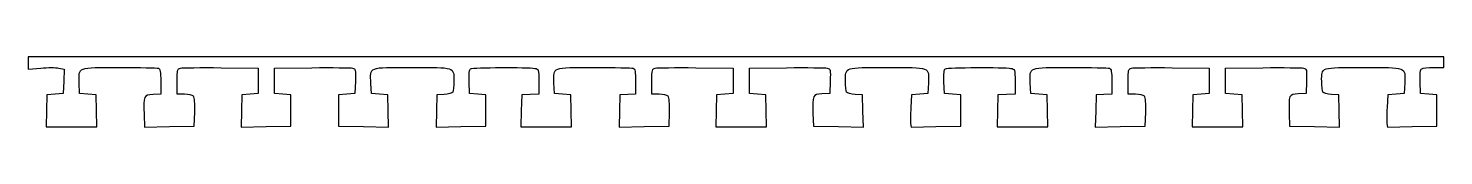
# Model space of a CAD drawing. Header units: centimetres. Extents: x -12.5 to 12.6, y -0.4 to 0.8.
import ezdxf

# ---------------------------------------------------------------- set-up
doc = ezdxf.new("R2010")
doc.units = ezdxf.units.CM
doc.header["$MEASUREMENT"] = 0
doc.layers.add('Layer 1', color=7, linetype='Continuous')

msp = doc.modelspace()

# ---------------------------------------------------------------- linework, layer by layer
at = {"layer": 'Layer 1'}
msp.add_open_spline([(-12.21146, -0.13205), (-12.21146, -0.13205), (-12.20395, 0.15238), (-12.20395, 0.15238), (-12.20395, 0.15238), (-12.20395, 0.15238), (-12.05843, 0.16561), (-12.05843, 0.16561), (-12.05843, 0.16561), (-12.05843, 0.16561), (-11.91291, 0.17884), (-11.91291, 0.17884), (-11.91291, 0.17884), (-11.91291, 0.17884), (-11.90525, 0.39572), (-11.90525, 0.39572), (-11.90525, 0.39572), (-11.90525, 0.39572), (-11.89759, 0.61261), (-11.89759, 0.61261), (-11.89759, 0.61261), (-11.89759, 0.61261), (-11.99382, 0.63066), (-11.99382, 0.63066), (-11.99382, 0.63066), (-12.04675, 0.64059), (-12.1901, 0.6406), (-12.31237, 0.63068), (-12.31237, 0.63068), (-12.31237, 0.63068), (-12.53468, 0.61264), (-12.53468, 0.61264), (-12.53468, 0.61264), (-12.53468, 0.61264), (-12.53468, 0.71985), (-12.53468, 0.71985), (-12.53468, 0.71985), (-12.53468, 0.71985), (-12.53468, 0.82707), (-12.53468, 0.82707), (-12.53468, 0.82707), (-12.53468, 0.82707), (0.04625, 0.82707), (0.04625, 0.82707), (0.04625, 0.82707), (0.04625, 0.82707), (12.62719, 0.82707), (12.62719, 0.82707), (12.62719, 0.82707), (12.62719, 0.82707), (12.62719, 0.73446), (12.62719, 0.73446), (12.62719, 0.73446), (12.62719, 0.73446), (12.62719, 0.64186), (12.62719, 0.64186), (12.62719, 0.64186), (12.62719, 0.64186), (12.4486, 0.64145), (12.4486, 0.64145), (12.4486, 0.64145), (12.35037, 0.64123), (12.25458, 0.63127), (12.23574, 0.61931), (12.23574, 0.61931), (12.21125, 0.60378), (12.2037, 0.53783), (12.20928, 0.38821), (12.20928, 0.38821), (12.20928, 0.38821), (12.21709, 0.17884), (12.21709, 0.17884), (12.21709, 0.17884), (12.21709, 0.17884), (12.36261, 0.16561), (12.36261, 0.16561), (12.36261, 0.16561), (12.36261, 0.16561), (12.50813, 0.15238), (12.50813, 0.15238), (12.50813, 0.15238), (12.50813, 0.15238), (12.50813, -0.12543), (12.50813, -0.12543), (12.50813, -0.12543), (12.50813, -0.12543), (12.50813, -0.40325), (12.50813, -0.40325), (12.50813, -0.40325), (12.50813, -0.40325), (12.06687, -0.41049), (12.06687, -0.41049), (12.06687, -0.41049), (12.06687, -0.41049), (11.62562, -0.41774), (11.62562, -0.41774), (11.62562, -0.41774), (11.62562, -0.41774), (11.61708, -0.35758), (11.61708, -0.35758), (11.61708, -0.35758), (11.61239, -0.32449), (11.6145, -0.19621), (11.62177, -0.07252), (11.62177, -0.07252), (11.62177, -0.07252), (11.635, 0.15238), (11.635, 0.15238), (11.635, 0.15238), (11.635, 0.15238), (11.78052, 0.16561), (11.78052, 0.16561), (11.78052, 0.16561), (11.78052, 0.16561), (11.92605, 0.17884), (11.92605, 0.17884), (11.92605, 0.17884), (11.92605, 0.17884), (11.93376, 0.36767), (11.93376, 0.36767), (11.93376, 0.36767), (11.94548, 0.65458), (11.9796, 0.64186), (11.19844, 0.64186), (11.19844, 0.64186), (10.43019, 0.64186), (10.45738, 0.65092), (10.45801, 0.39523), (10.45801, 0.39523), (10.45824, 0.30532), (10.4674, 0.21764), (10.47837, 0.20038), (10.47837, 0.20038), (10.48934, 0.18312), (10.55762, 0.16526), (10.6301, 0.16069), (10.6301, 0.16069), (10.6301, 0.16069), (10.76188, 0.15238), (10.76188, 0.15238), (10.76188, 0.15238), (10.76188, 0.15238), (10.76939, -0.13269), (10.76939, -0.13269), (10.76939, -0.13269), (10.76939, -0.13269), (10.77691, -0.41776), (10.77691, -0.41776), (10.77691, -0.41776), (10.77691, -0.41776), (10.33283, -0.4105), (10.33283, -0.4105), (10.33283, -0.4105), (10.33283, -0.4105), (9.88875, -0.40325), (9.88875, -0.40325), (9.88875, -0.40325), (9.88875, -0.40325), (9.88095, -0.17835), (9.88095, -0.17835), (9.88095, -0.17835), (9.86955, 0.15003), (9.8747, 0.16126), (10.04105, 0.17085), (10.04105, 0.17085), (10.04105, 0.17085), (10.1798, 0.17884), (10.1798, 0.17884), (10.1798, 0.17884), (10.1798, 0.17884), (10.18747, 0.39635), (10.18747, 0.39635), (10.18747, 0.39635), (10.19479, 0.60403), (10.1924, 0.61453), (10.13455, 0.62869), (10.13455, 0.62869), (10.10123, 0.63685), (9.77631, 0.64017), (9.4125, 0.63607), (9.4125, 0.63607), (9.4125, 0.63607), (8.75105, 0.62863), (8.75105, 0.62863), (8.75105, 0.62863), (8.75105, 0.62863), (8.75105, 0.40373), (8.75105, 0.40373), (8.75105, 0.40373), (8.75105, 0.40373), (8.75105, 0.17884), (8.75105, 0.17884), (8.75105, 0.17884), (8.75105, 0.17884), (8.89657, 0.16561), (8.89657, 0.16561), (8.89657, 0.16561), (8.89657, 0.16561), (9.04209, 0.15238), (9.04209, 0.15238), (9.04209, 0.15238), (9.04209, 0.15238), (9.0496, -0.13205), (9.0496, -0.13205), (9.0496, -0.13205), (9.0496, -0.13205), (9.05711, -0.41648), (9.05711, -0.41648), (9.05711, -0.41648), (9.05711, -0.41648), (8.60552, -0.41648), (8.60552, -0.41648), (8.60552, -0.41648), (8.60552, -0.41648), (8.15394, -0.41648), (8.15394, -0.41648), (8.15394, -0.41648), (8.15394, -0.41648), (8.16145, -0.13205), (8.16145, -0.13205), (8.16145, -0.13205), (8.16145, -0.13205), (8.16896, 0.15238), (8.16896, 0.15238), (8.16896, 0.15238), (8.16896, 0.15238), (8.31448, 0.16561), (8.31448, 0.16561), (8.31448, 0.16561), (8.31448, 0.16561), (8.46, 0.17884), (8.46, 0.17884), (8.46, 0.17884), (8.46, 0.17884), (8.46, 0.40373), (8.46, 0.40373), (8.46, 0.40373), (8.46, 0.40373), (8.46, 0.62863), (8.46, 0.62863), (8.46, 0.62863), (8.46, 0.62863), (7.79855, 0.63607), (7.79855, 0.63607), (7.79855, 0.63607), (7.43474, 0.64017), (7.1103, 0.63697), (7.07756, 0.62896), (7.07756, 0.62896), (7.02164, 0.61528), (7.01802, 0.60075), (7.01802, 0.39), (7.01802, 0.39), (7.01802, 0.39), (7.01802, 0.16561), (7.01802, 0.16561), (7.01802, 0.16561), (7.01802, 0.16561), (7.14708, 0.16561), (7.14708, 0.16561), (7.14708, 0.16561), (7.22538, 0.16561), (7.28821, 0.15105), (7.30685, 0.12859), (7.30685, 0.12859), (7.32669, 0.10469), (7.33487, 0.00383), (7.32994, -0.15584), (7.32994, -0.15584), (7.32994, -0.15584), (7.3223, -0.40325), (7.3223, -0.40325), (7.3223, -0.40325), (7.3223, -0.40325), (6.87822, -0.4105), (6.87822, -0.4105), (6.87822, -0.4105), (6.87822, -0.4105), (6.43414, -0.41776), (6.43414, -0.41776), (6.43414, -0.41776), (6.43414, -0.41776), (6.44165, -0.13269), (6.44165, -0.13269), (6.44165, -0.13269), (6.44165, -0.13269), (6.44917, 0.15238), (6.44917, 0.15238), (6.44917, 0.15238), (6.44917, 0.15238), (6.58808, 0.16038), (6.58808, 0.16038), (6.58808, 0.16038), (6.58808, 0.16038), (6.72698, 0.16837), (6.72698, 0.16837), (6.72698, 0.16837), (6.72698, 0.16837), (6.72698, 0.38906), (6.72698, 0.38906), (6.72698, 0.38906), (6.72698, 0.56588), (6.71867, 0.61293), (6.68513, 0.6258), (6.68513, 0.6258), (6.66211, 0.63463), (6.3534, 0.64186), (5.9991, 0.64186), (5.9991, 0.64186), (5.23324, 0.64186), (5.26559, 0.65415), (5.27729, 0.36767), (5.27729, 0.36767), (5.27729, 0.36767), (5.285, 0.17884), (5.285, 0.17884), (5.285, 0.17884), (5.285, 0.17884), (5.43052, 0.16561), (5.43052, 0.16561), (5.43052, 0.16561), (5.43052, 0.16561), (5.57605, 0.15238), (5.57605, 0.15238), (5.57605, 0.15238), (5.57605, 0.15238), (5.58355, -0.13205), (5.58355, -0.13205), (5.58355, -0.13205), (5.58355, -0.13205), (5.59106, -0.41648), (5.59106, -0.41648), (5.59106, -0.41648), (5.59106, -0.41648), (5.13948, -0.41648), (5.13948, -0.41648), (5.13948, -0.41648), (5.13948, -0.41648), (4.6879, -0.41648), (4.6879, -0.41648), (4.6879, -0.41648), (4.6879, -0.41648), (4.69541, -0.13205), (4.69541, -0.13205), (4.69541, -0.13205), (4.69541, -0.13205), (4.70292, 0.15238), (4.70292, 0.15238), (4.70292, 0.15238), (4.70292, 0.15238), (4.85506, 0.16031), (4.85506, 0.16031), (4.85506, 0.16031), (4.85506, 0.16031), (5.00719, 0.16825), (5.00719, 0.16825), (5.00719, 0.16825), (5.00719, 0.16825), (5.00719, 0.38972), (5.00719, 0.38972), (5.00719, 0.38972), (5.00719, 0.61049), (5.00696, 0.61124), (4.93443, 0.62441), (4.93443, 0.62441), (4.81318, 0.64644), (3.80582, 0.64161), (3.76907, 0.61882), (3.76907, 0.61882), (3.74456, 0.60362), (3.73703, 0.53801), (3.74261, 0.38821), (3.74261, 0.38821), (3.74261, 0.38821), (3.75042, 0.17884), (3.75042, 0.17884), (3.75042, 0.17884), (3.75042, 0.17884), (3.89594, 0.16561), (3.89594, 0.16561), (3.89594, 0.16561), (3.89594, 0.16561), (4.04146, 0.15238), (4.04146, 0.15238), (4.04146, 0.15238), (4.04146, 0.15238), (4.04146, -0.12543), (4.04146, -0.12543), (4.04146, -0.12543), (4.04146, -0.12543), (4.04146, -0.40325), (4.04146, -0.40325), (4.04146, -0.40325), (4.04146, -0.40325), (3.60021, -0.41049), (3.60021, -0.41049), (3.60021, -0.41049), (3.60021, -0.41049), (3.15895, -0.41774), (3.15895, -0.41774), (3.15895, -0.41774), (3.15895, -0.41774), (3.15042, -0.35758), (3.15042, -0.35758), (3.15042, -0.35758), (3.14572, -0.32449), (3.14783, -0.19621), (3.15511, -0.07252), (3.15511, -0.07252), (3.15511, -0.07252), (3.16834, 0.15238), (3.16834, 0.15238), (3.16834, 0.15238), (3.16834, 0.15238), (3.31386, 0.16561), (3.31386, 0.16561), (3.31386, 0.16561), (3.31386, 0.16561), (3.45938, 0.17884), (3.45938, 0.17884), (3.45938, 0.17884), (3.45938, 0.17884), (3.46709, 0.36767), (3.46709, 0.36767), (3.46709, 0.36767), (3.47881, 0.65458), (3.51294, 0.64186), (2.73177, 0.64186), (2.73177, 0.64186), (1.96352, 0.64186), (1.99071, 0.65092), (1.99135, 0.39523), (1.99135, 0.39523), (1.99157, 0.30532), (2.00073, 0.21764), (2.0117, 0.20038), (2.0117, 0.20038), (2.02267, 0.18312), (2.09095, 0.16526), (2.16343, 0.16069), (2.16343, 0.16069), (2.16343, 0.16069), (2.29521, 0.15238), (2.29521, 0.15238), (2.29521, 0.15238), (2.29521, 0.15238), (2.30273, -0.13269), (2.30273, -0.13269), (2.30273, -0.13269), (2.30273, -0.13269), (2.31024, -0.41776), (2.31024, -0.41776), (2.31024, -0.41776), (2.31024, -0.41776), (1.86617, -0.4105), (1.86617, -0.4105), (1.86617, -0.4105), (1.86617, -0.4105), (1.42209, -0.40325), (1.42209, -0.40325), (1.42209, -0.40325), (1.42209, -0.40325), (1.41428, -0.17835), (1.41428, -0.17835), (1.41428, -0.17835), (1.40288, 0.15003), (1.40803, 0.16126), (1.57438, 0.17085), (1.57438, 0.17085), (1.57438, 0.17085), (1.71313, 0.17884), (1.71313, 0.17884), (1.71313, 0.17884), (1.71313, 0.17884), (1.7208, 0.39635), (1.7208, 0.39635), (1.7208, 0.39635), (1.72813, 0.60403), (1.72573, 0.61453), (1.66788, 0.62869), (1.66788, 0.62869), (1.63456, 0.63685), (1.30964, 0.64017), (0.94584, 0.63607), (0.94584, 0.63607), (0.94584, 0.63607), (0.28438, 0.62863), (0.28438, 0.62863), (0.28438, 0.62863), (0.28438, 0.62863), (0.28438, 0.40373), (0.28438, 0.40373), (0.28438, 0.40373), (0.28438, 0.40373), (0.28438, 0.17884), (0.28438, 0.17884), (0.28438, 0.17884), (0.28438, 0.17884), (0.4299, 0.16561), (0.4299, 0.16561), (0.4299, 0.16561), (0.4299, 0.16561), (0.57542, 0.15238), (0.57542, 0.15238), (0.57542, 0.15238), (0.57542, 0.15238), (0.58293, -0.13205), (0.58293, -0.13205), (0.58293, -0.13205), (0.58293, -0.13205), (0.59044, -0.41648), (0.59044, -0.41648), (0.59044, -0.41648), (0.59044, -0.41648), (0.13886, -0.41648), (0.13886, -0.41648), (0.13886, -0.41648), (0.13886, -0.41648), (-0.31272, -0.41648), (-0.31272, -0.41648), (-0.31272, -0.41648), (-0.31272, -0.41648), (-0.30521, -0.13205), (-0.30521, -0.13205), (-0.30521, -0.13205), (-0.30521, -0.13205), (-0.2977, 0.15238), (-0.2977, 0.15238), (-0.2977, 0.15238), (-0.2977, 0.15238), (-0.15218, 0.16561), (-0.15218, 0.16561), (-0.15218, 0.16561), (-0.15218, 0.16561), (-0.00666, 0.17884), (-0.00666, 0.17884), (-0.00666, 0.17884), (-0.00666, 0.17884), (-0.00666, 0.40373), (-0.00666, 0.40373), (-0.00666, 0.40373), (-0.00666, 0.40373), (-0.00666, 0.62863), (-0.00666, 0.62863), (-0.00666, 0.62863), (-0.00666, 0.62863), (-0.66812, 0.63607), (-0.66812, 0.63607), (-0.66812, 0.63607), (-1.03192, 0.64017), (-1.35637, 0.63697), (-1.38911, 0.62896), (-1.38911, 0.62896), (-1.44502, 0.61528), (-1.44864, 0.60075), (-1.44864, 0.39), (-1.44864, 0.39), (-1.44864, 0.39), (-1.44864, 0.16561), (-1.44864, 0.16561), (-1.44864, 0.16561), (-1.44864, 0.16561), (-1.31959, 0.16561), (-1.31959, 0.16561), (-1.31959, 0.16561), (-1.24128, 0.16561), (-1.17846, 0.15105), (-1.15981, 0.12859), (-1.15981, 0.12859), (-1.13998, 0.10469), (-1.1318, 0.00383), (-1.13673, -0.15584), (-1.13673, -0.15584), (-1.13673, -0.15584), (-1.14437, -0.40325), (-1.14437, -0.40325), (-1.14437, -0.40325), (-1.14437, -0.40325), (-1.58845, -0.4105), (-1.58845, -0.4105), (-1.58845, -0.4105), (-1.58845, -0.4105), (-2.03253, -0.41776), (-2.03253, -0.41776), (-2.03253, -0.41776), (-2.03253, -0.41776), (-2.02501, -0.13269), (-2.02501, -0.13269), (-2.02501, -0.13269), (-2.02501, -0.13269), (-2.0175, 0.15238), (-2.0175, 0.15238), (-2.0175, 0.15238), (-2.0175, 0.15238), (-1.87859, 0.16038), (-1.87859, 0.16038), (-1.87859, 0.16038), (-1.87859, 0.16038), (-1.73968, 0.16837), (-1.73968, 0.16837), (-1.73968, 0.16837), (-1.73968, 0.16837), (-1.73968, 0.38906), (-1.73968, 0.38906), (-1.73968, 0.38906), (-1.73968, 0.56588), (-1.748, 0.61293), (-1.78154, 0.6258), (-1.78154, 0.6258), (-1.80455, 0.63463), (-2.11327, 0.64186), (-2.46756, 0.64186), (-2.46756, 0.64186), (-3.23343, 0.64186), (-3.20108, 0.65415), (-3.18938, 0.36767), (-3.18938, 0.36767), (-3.18938, 0.36767), (-3.18166, 0.17884), (-3.18166, 0.17884), (-3.18166, 0.17884), (-3.18166, 0.17884), (-3.03614, 0.16561), (-3.03614, 0.16561), (-3.03614, 0.16561), (-3.03614, 0.16561), (-2.89062, 0.15238), (-2.89062, 0.15238), (-2.89062, 0.15238), (-2.89062, 0.15238), (-2.88311, -0.13205), (-2.88311, -0.13205), (-2.88311, -0.13205), (-2.88311, -0.13205), (-2.8756, -0.41648), (-2.8756, -0.41648), (-2.8756, -0.41648), (-2.8756, -0.41648), (-3.32718, -0.41648), (-3.32718, -0.41648), (-3.32718, -0.41648), (-3.32718, -0.41648), (-3.77877, -0.41648), (-3.77877, -0.41648), (-3.77877, -0.41648), (-3.77877, -0.41648), (-3.77126, -0.13205), (-3.77126, -0.13205), (-3.77126, -0.13205), (-3.77126, -0.13205), (-3.76375, 0.15238), (-3.76375, 0.15238), (-3.76375, 0.15238), (-3.76375, 0.15238), (-3.61161, 0.16031), (-3.61161, 0.16031), (-3.61161, 0.16031), (-3.61161, 0.16031), (-3.45948, 0.16825), (-3.45948, 0.16825), (-3.45948, 0.16825), (-3.45948, 0.16825), (-3.45948, 0.38972), (-3.45948, 0.38972), (-3.45948, 0.38972), (-3.45948, 0.61048), (-3.45971, 0.61124), (-3.53224, 0.62443), (-3.53224, 0.62443), (-3.65281, 0.64637), (-4.63444, 0.64143), (-4.67122, 0.6187), (-4.67122, 0.6187), (-4.69564, 0.60361), (-4.70317, 0.53779), (-4.69759, 0.38821), (-4.69759, 0.38821), (-4.69759, 0.38821), (-4.68979, 0.17884), (-4.68979, 0.17884), (-4.68979, 0.17884), (-4.68979, 0.17884), (-4.54427, 0.16561), (-4.54427, 0.16561), (-4.54427, 0.16561), (-4.54427, 0.16561), (-4.39875, 0.15238), (-4.39875, 0.15238), (-4.39875, 0.15238), (-4.39875, 0.15238), (-4.39875, -0.12543), (-4.39875, -0.12543), (-4.39875, -0.12543), (-4.39875, -0.12543), (-4.39875, -0.40325), (-4.39875, -0.40325), (-4.39875, -0.40325), (-4.39875, -0.40325), (-4.84283, -0.4105), (-4.84283, -0.4105), (-4.84283, -0.4105), (-4.84283, -0.4105), (-5.2869, -0.41776), (-5.2869, -0.41776), (-5.2869, -0.41776), (-5.2869, -0.41776), (-5.27939, -0.13269), (-5.27939, -0.13269), (-5.27939, -0.13269), (-5.27939, -0.13269), (-5.27187, 0.15238), (-5.27187, 0.15238), (-5.27187, 0.15238), (-5.27187, 0.15238), (-5.14009, 0.16069), (-5.14009, 0.16069), (-5.14009, 0.16069), (-5.06761, 0.16526), (-4.99933, 0.18312), (-4.98836, 0.20038), (-4.98836, 0.20038), (-4.97739, 0.21764), (-4.96823, 0.30532), (-4.96801, 0.39523), (-4.96801, 0.39523), (-4.96737, 0.65133), (-4.93838, 0.64186), (-5.72262, 0.64186), (-5.72262, 0.64186), (-6.50174, 0.64186), (-6.45712, 0.65948), (-6.44385, 0.35693), (-6.44385, 0.35693), (-6.44385, 0.35693), (-6.43604, 0.17884), (-6.43604, 0.17884), (-6.43604, 0.17884), (-6.43604, 0.17884), (-6.29052, 0.16561), (-6.29052, 0.16561), (-6.29052, 0.16561), (-6.29052, 0.16561), (-6.145, 0.15238), (-6.145, 0.15238), (-6.145, 0.15238), (-6.145, 0.15238), (-6.13748, -0.13269), (-6.13748, -0.13269), (-6.13748, -0.13269), (-6.13748, -0.13269), (-6.12996, -0.41776), (-6.12996, -0.41776), (-6.12996, -0.41776), (-6.12996, -0.41776), (-6.57404, -0.4105), (-6.57404, -0.4105), (-6.57404, -0.4105), (-6.57404, -0.4105), (-7.01812, -0.40325), (-7.01812, -0.40325), (-7.01812, -0.40325), (-7.01812, -0.40325), (-7.01812, -0.12543), (-7.01812, -0.12543), (-7.01812, -0.12543), (-7.01812, -0.12543), (-7.01812, 0.15238), (-7.01812, 0.15238), (-7.01812, 0.15238), (-7.01812, 0.15238), (-6.8726, 0.16561), (-6.8726, 0.16561), (-6.8726, 0.16561), (-6.8726, 0.16561), (-6.72708, 0.17884), (-6.72708, 0.17884), (-6.72708, 0.17884), (-6.72708, 0.17884), (-6.71941, 0.39635), (-6.71941, 0.39635), (-6.71941, 0.39635), (-6.71208, 0.60403), (-6.71447, 0.61453), (-6.77232, 0.62869), (-6.77232, 0.62869), (-6.80565, 0.63685), (-7.13057, 0.64017), (-7.49437, 0.63607), (-7.49437, 0.63607), (-7.49437, 0.63607), (-8.15583, 0.62863), (-8.15583, 0.62863), (-8.15583, 0.62863), (-8.15583, 0.62863), (-8.15583, 0.40373), (-8.15583, 0.40373), (-8.15583, 0.40373), (-8.15583, 0.40373), (-8.15583, 0.17884), (-8.15583, 0.17884), (-8.15583, 0.17884), (-8.15583, 0.17884), (-8.01031, 0.16561), (-8.01031, 0.16561), (-8.01031, 0.16561), (-8.01031, 0.16561), (-7.86479, 0.15238), (-7.86479, 0.15238), (-7.86479, 0.15238), (-7.86479, 0.15238), (-7.86479, -0.12543), (-7.86479, -0.12543), (-7.86479, -0.12543), (-7.86479, -0.12543), (-7.86479, -0.40325), (-7.86479, -0.40325), (-7.86479, -0.40325), (-7.86479, -0.40325), (-8.30887, -0.4105), (-8.30887, -0.4105), (-8.30887, -0.4105), (-8.30887, -0.4105), (-8.75295, -0.41776), (-8.75295, -0.41776), (-8.75295, -0.41776), (-8.75295, -0.41776), (-8.74543, -0.13269), (-8.74543, -0.13269), (-8.74543, -0.13269), (-8.74543, -0.13269), (-8.73791, 0.15238), (-8.73791, 0.15238), (-8.73791, 0.15238), (-8.73791, 0.15238), (-8.59239, 0.16561), (-8.59239, 0.16561), (-8.59239, 0.16561), (-8.59239, 0.16561), (-8.44687, 0.17884), (-8.44687, 0.17884), (-8.44687, 0.17884), (-8.44687, 0.17884), (-8.44687, 0.40373), (-8.44687, 0.40373), (-8.44687, 0.40373), (-8.44687, 0.40373), (-8.44687, 0.62863), (-8.44687, 0.62863), (-8.44687, 0.62863), (-8.44687, 0.62863), (-9.10833, 0.63607), (-9.10833, 0.63607), (-9.10833, 0.63607), (-9.47213, 0.64017), (-9.79658, 0.63697), (-9.82932, 0.62896), (-9.82932, 0.62896), (-9.88523, 0.61528), (-9.88885, 0.60075), (-9.88885, 0.39), (-9.88885, 0.39), (-9.88885, 0.39), (-9.88885, 0.16561), (-9.88885, 0.16561), (-9.88885, 0.16561), (-9.88885, 0.16561), (-9.7598, 0.16561), (-9.7598, 0.16561), (-9.7598, 0.16561), (-9.68149, 0.16561), (-9.61866, 0.15105), (-9.60002, 0.12859), (-9.60002, 0.12859), (-9.58019, 0.10469), (-9.572, 0.00383), (-9.57694, -0.15584), (-9.57694, -0.15584), (-9.57694, -0.15584), (-9.58458, -0.40325), (-9.58458, -0.40325), (-9.58458, -0.40325), (-9.58458, -0.40325), (-10.0258, -0.41049), (-10.0258, -0.41049), (-10.0258, -0.41049), (-10.0258, -0.41049), (-10.46701, -0.41774), (-10.46701, -0.41774), (-10.46701, -0.41774), (-10.46701, -0.41774), (-10.47559, -0.1926), (-10.47559, -0.1926), (-10.47559, -0.1926), (-10.48821, 0.1389), (-10.4829, 0.15079), (-10.31772, 0.16038), (-10.31772, 0.16038), (-10.31772, 0.16038), (-10.17989, 0.16837), (-10.17989, 0.16837), (-10.17989, 0.16837), (-10.17989, 0.16837), (-10.17989, 0.38906), (-10.17989, 0.38906), (-10.17989, 0.38906), (-10.17989, 0.56588), (-10.18821, 0.61293), (-10.22174, 0.6258), (-10.22174, 0.6258), (-10.24476, 0.63463), (-10.55347, 0.64186), (-10.90777, 0.64186), (-10.90777, 0.64186), (-11.67363, 0.64186), (-11.64129, 0.65415), (-11.62958, 0.36767), (-11.62958, 0.36767), (-11.62958, 0.36767), (-11.62187, 0.17884), (-11.62187, 0.17884), (-11.62187, 0.17884), (-11.62187, 0.17884), (-11.47635, 0.16561), (-11.47635, 0.16561), (-11.47635, 0.16561), (-11.47635, 0.16561), (-11.33083, 0.15238), (-11.33083, 0.15238), (-11.33083, 0.15238), (-11.33083, 0.15238), (-11.32332, -0.13205), (-11.32332, -0.13205), (-11.32332, -0.13205), (-11.32332, -0.13205), (-11.31581, -0.41648), (-11.31581, -0.41648), (-11.31581, -0.41648), (-11.31581, -0.41648), (-11.76739, -0.41648), (-11.76739, -0.41648), (-11.76739, -0.41648), (-11.76739, -0.41648), (-12.21897, -0.41648), (-12.21897, -0.41648), (-12.21897, -0.41648), (-12.21897, -0.41648), (-12.21146, -0.13205), (-12.21146, -0.13205)], degree=3, knots=[0, 0, 0, 0, 0.00420168, 0.00420168, 0.00420168, 0.00420168, 0.00840336, 0.00840336, 0.00840336, 0.00840336, 0.01260504, 0.01260504, 0.01260504, 0.01260504, 0.01680672, 0.01680672, 0.01680672, 0.01680672, 0.0210084, 0.0210084, 0.0210084, 0.0210084, 0.02521008, 0.02521008, 0.02521008, 0.02521008, 0.02941176, 0.02941176, 0.02941176, 0.02941176, 0.03361345, 0.03361345, 0.03361345, 0.03361345, 0.03781513, 0.03781513, 0.03781513, 0.03781513, 0.04201681, 0.04201681, 0.04201681, 0.04201681, 0.04621849, 0.04621849, 0.04621849, 0.04621849, 0.05042017, 0.05042017, 0.05042017, 0.05042017, 0.05462185, 0.05462185, 0.05462185, 0.05462185, 0.05882353, 0.05882353, 0.05882353, 0.05882353, 0.06302521, 0.06302521, 0.06302521, 0.06302521, 0.06722689, 0.06722689, 0.06722689, 0.06722689, 0.07142857, 0.07142857, 0.07142857, 0.07142857, 0.07563025, 0.07563025, 0.07563025, 0.07563025, 0.07983193, 0.07983193, 0.07983193, 0.07983193, 0.08403361, 0.08403361, 0.08403361, 0.08403361, 0.08823529, 0.08823529, 0.08823529, 0.08823529, 0.09243697, 0.09243697, 0.09243697, 0.09243697, 0.09663866, 0.09663866, 0.09663866, 0.09663866, 0.10084034, 0.10084034, 0.10084034, 0.10084034, 0.10504202, 0.10504202, 0.10504202, 0.10504202, 0.1092437, 0.1092437, 0.1092437, 0.1092437, 0.11344538, 0.11344538, 0.11344538, 0.11344538, 0.11764706, 0.11764706, 0.11764706, 0.11764706, 0.12184874, 0.12184874, 0.12184874, 0.12184874, 0.12605042, 0.12605042, 0.12605042, 0.12605042, 0.1302521, 0.1302521, 0.1302521, 0.1302521, 0.13445378, 0.13445378, 0.13445378, 0.13445378, 0.13865546, 0.13865546, 0.13865546, 0.13865546, 0.14285714, 0.14285714, 0.14285714, 0.14285714, 0.14705882, 0.14705882, 0.14705882, 0.14705882, 0.1512605, 0.1512605, 0.1512605, 0.1512605, 0.15546218, 0.15546218, 0.15546218, 0.15546218, 0.15966387, 0.15966387, 0.15966387, 0.15966387, 0.16386555, 0.16386555, 0.16386555, 0.16386555, 0.16806723, 0.16806723, 0.16806723, 0.16806723, 0.17226891, 0.17226891, 0.17226891, 0.17226891, 0.17647059, 0.17647059, 0.17647059, 0.17647059, 0.18067227, 0.18067227, 0.18067227, 0.18067227, 0.18487395, 0.18487395, 0.18487395, 0.18487395, 0.18907563, 0.18907563, 0.18907563, 0.18907563, 0.19327731, 0.19327731, 0.19327731, 0.19327731, 0.19747899, 0.19747899, 0.19747899, 0.19747899, 0.20168067, 0.20168067, 0.20168067, 0.20168067, 0.20588235, 0.20588235, 0.20588235, 0.20588235, 0.21008403, 0.21008403, 0.21008403, 0.21008403, 0.21428571, 0.21428571, 0.21428571, 0.21428571, 0.21848739, 0.21848739, 0.21848739, 0.21848739, 0.22268908, 0.22268908, 0.22268908, 0.22268908, 0.22689076, 0.22689076, 0.22689076, 0.22689076, 0.23109244, 0.23109244, 0.23109244, 0.23109244, 0.23529412, 0.23529412, 0.23529412, 0.23529412, 0.2394958, 0.2394958, 0.2394958, 0.2394958, 0.24369748, 0.24369748, 0.24369748, 0.24369748, 0.24789916, 0.24789916, 0.24789916, 0.24789916, 0.25210084, 0.25210084, 0.25210084, 0.25210084, 0.25630252, 0.25630252, 0.25630252, 0.25630252, 0.2605042, 0.2605042, 0.2605042, 0.2605042, 0.26470588, 0.26470588, 0.26470588, 0.26470588, 0.26890756, 0.26890756, 0.26890756, 0.26890756, 0.27310924, 0.27310924, 0.27310924, 0.27310924, 0.27731092, 0.27731092, 0.27731092, 0.27731092, 0.28151261, 0.28151261, 0.28151261, 0.28151261, 0.28571429, 0.28571429, 0.28571429, 0.28571429, 0.28991597, 0.28991597, 0.28991597, 0.28991597, 0.29411765, 0.29411765, 0.29411765, 0.29411765, 0.29831933, 0.29831933, 0.29831933, 0.29831933, 0.30252101, 0.30252101, 0.30252101, 0.30252101, 0.30672269, 0.30672269, 0.30672269, 0.30672269, 0.31092437, 0.31092437, 0.31092437, 0.31092437, 0.31512605, 0.31512605, 0.31512605, 0.31512605, 0.31932773, 0.31932773, 0.31932773, 0.31932773, 0.32352941, 0.32352941, 0.32352941, 0.32352941, 0.32773109, 0.32773109, 0.32773109, 0.32773109, 0.33193277, 0.33193277, 0.33193277, 0.33193277, 0.33613445, 0.33613445, 0.33613445, 0.33613445, 0.34033613, 0.34033613, 0.34033613, 0.34033613, 0.34453782, 0.34453782, 0.34453782, 0.34453782, 0.3487395, 0.3487395, 0.3487395, 0.3487395, 0.35294118, 0.35294118, 0.35294118, 0.35294118, 0.35714286, 0.35714286, 0.35714286, 0.35714286, 0.36134454, 0.36134454, 0.36134454, 0.36134454, 0.36554622, 0.36554622, 0.36554622, 0.36554622, 0.3697479, 0.3697479, 0.3697479, 0.3697479, 0.37394958, 0.37394958, 0.37394958, 0.37394958, 0.37815126, 0.37815126, 0.37815126, 0.37815126, 0.38235294, 0.38235294, 0.38235294, 0.38235294, 0.38655462, 0.38655462, 0.38655462, 0.38655462, 0.3907563, 0.3907563, 0.3907563, 0.3907563, 0.39495798, 0.39495798, 0.39495798, 0.39495798, 0.39915966, 0.39915966, 0.39915966, 0.39915966, 0.40336134, 0.40336134, 0.40336134, 0.40336134, 0.40756303, 0.40756303, 0.40756303, 0.40756303, 0.41176471, 0.41176471, 0.41176471, 0.41176471, 0.41596639, 0.41596639, 0.41596639, 0.41596639, 0.42016807, 0.42016807, 0.42016807, 0.42016807, 0.42436975, 0.42436975, 0.42436975, 0.42436975, 0.42857143, 0.42857143, 0.42857143, 0.42857143, 0.43277311, 0.43277311, 0.43277311, 0.43277311, 0.43697479, 0.43697479, 0.43697479, 0.43697479, 0.44117647, 0.44117647, 0.44117647, 0.44117647, 0.44537815, 0.44537815, 0.44537815, 0.44537815, 0.44957983, 0.44957983, 0.44957983, 0.44957983, 0.45378151, 0.45378151, 0.45378151, 0.45378151, 0.45798319, 0.45798319, 0.45798319, 0.45798319, 0.46218487, 0.46218487, 0.46218487, 0.46218487, 0.46638655, 0.46638655, 0.46638655, 0.46638655, 0.47058824, 0.47058824, 0.47058824, 0.47058824, 0.47478992, 0.47478992, 0.47478992, 0.47478992, 0.4789916, 0.4789916, 0.4789916, 0.4789916, 0.48319328, 0.48319328, 0.48319328, 0.48319328, 0.48739496, 0.48739496, 0.48739496, 0.48739496, 0.49159664, 0.49159664, 0.49159664, 0.49159664, 0.49579832, 0.49579832, 0.49579832, 0.49579832, 0.5, 0.5, 0.5, 0.5, 0.50420168, 0.50420168, 0.50420168, 0.50420168, 0.50840336, 0.50840336, 0.50840336, 0.50840336, 0.51260504, 0.51260504, 0.51260504, 0.51260504, 0.51680672, 0.51680672, 0.51680672, 0.51680672, 0.5210084, 0.5210084, 0.5210084, 0.5210084, 0.52521008, 0.52521008, 0.52521008, 0.52521008, 0.52941176, 0.52941176, 0.52941176, 0.52941176, 0.53361345, 0.53361345, 0.53361345, 0.53361345, 0.53781513, 0.53781513, 0.53781513, 0.53781513, 0.54201681, 0.54201681, 0.54201681, 0.54201681, 0.54621849, 0.54621849, 0.54621849, 0.54621849, 0.55042017, 0.55042017, 0.55042017, 0.55042017, 0.55462185, 0.55462185, 0.55462185, 0.55462185, 0.55882353, 0.55882353, 0.55882353, 0.55882353, 0.56302521, 0.56302521, 0.56302521, 0.56302521, 0.56722689, 0.56722689, 0.56722689, 0.56722689, 0.57142857, 0.57142857, 0.57142857, 0.57142857, 0.57563025, 0.57563025, 0.57563025, 0.57563025, 0.57983193, 0.57983193, 0.57983193, 0.57983193, 0.58403361, 0.58403361, 0.58403361, 0.58403361, 0.58823529, 0.58823529, 0.58823529, 0.58823529, 0.59243697, 0.59243697, 0.59243697, 0.59243697, 0.59663866, 0.59663866, 0.59663866, 0.59663866, 0.60084034, 0.60084034, 0.60084034, 0.60084034, 0.60504202, 0.60504202, 0.60504202, 0.60504202, 0.6092437, 0.6092437, 0.6092437, 0.6092437, 0.61344538, 0.61344538, 0.61344538, 0.61344538, 0.61764706, 0.61764706, 0.61764706, 0.61764706, 0.62184874, 0.62184874, 0.62184874, 0.62184874, 0.62605042, 0.62605042, 0.62605042, 0.62605042, 0.6302521, 0.6302521, 0.6302521, 0.6302521, 0.63445378, 0.63445378, 0.63445378, 0.63445378, 0.63865546, 0.63865546, 0.63865546, 0.63865546, 0.64285714, 0.64285714, 0.64285714, 0.64285714, 0.64705882, 0.64705882, 0.64705882, 0.64705882, 0.6512605, 0.6512605, 0.6512605, 0.6512605, 0.65546218, 0.65546218, 0.65546218, 0.65546218, 0.65966387, 0.65966387, 0.65966387, 0.65966387, 0.66386555, 0.66386555, 0.66386555, 0.66386555, 0.66806723, 0.66806723, 0.66806723, 0.66806723, 0.67226891, 0.67226891, 0.67226891, 0.67226891, 0.67647059, 0.67647059, 0.67647059, 0.67647059, 0.68067227, 0.68067227, 0.68067227, 0.68067227, 0.68487395, 0.68487395, 0.68487395, 0.68487395, 0.68907563, 0.68907563, 0.68907563, 0.68907563, 0.69327731, 0.69327731, 0.69327731, 0.69327731, 0.69747899, 0.69747899, 0.69747899, 0.69747899, 0.70168067, 0.70168067, 0.70168067, 0.70168067, 0.70588235, 0.70588235, 0.70588235, 0.70588235, 0.71008403, 0.71008403, 0.71008403, 0.71008403, 0.71428571, 0.71428571, 0.71428571, 0.71428571, 0.71848739, 0.71848739, 0.71848739, 0.71848739, 0.72268908, 0.72268908, 0.72268908, 0.72268908, 0.72689076, 0.72689076, 0.72689076, 0.72689076, 0.73109244, 0.73109244, 0.73109244, 0.73109244, 0.73529412, 0.73529412, 0.73529412, 0.73529412, 0.7394958, 0.7394958, 0.7394958, 0.7394958, 0.74369748, 0.74369748, 0.74369748, 0.74369748, 0.74789916, 0.74789916, 0.74789916, 0.74789916, 0.75210084, 0.75210084, 0.75210084, 0.75210084, 0.75630252, 0.75630252, 0.75630252, 0.75630252, 0.7605042, 0.7605042, 0.7605042, 0.7605042, 0.76470588, 0.76470588, 0.76470588, 0.76470588, 0.76890756, 0.76890756, 0.76890756, 0.76890756, 0.77310924, 0.77310924, 0.77310924, 0.77310924, 0.77731092, 0.77731092, 0.77731092, 0.77731092, 0.78151261, 0.78151261, 0.78151261, 0.78151261, 0.78571429, 0.78571429, 0.78571429, 0.78571429, 0.78991597, 0.78991597, 0.78991597, 0.78991597, 0.79411765, 0.79411765, 0.79411765, 0.79411765, 0.79831933, 0.79831933, 0.79831933, 0.79831933, 0.80252101, 0.80252101, 0.80252101, 0.80252101, 0.80672269, 0.80672269, 0.80672269, 0.80672269, 0.81092437, 0.81092437, 0.81092437, 0.81092437, 0.81512605, 0.81512605, 0.81512605, 0.81512605, 0.81932773, 0.81932773, 0.81932773, 0.81932773, 0.82352941, 0.82352941, 0.82352941, 0.82352941, 0.82773109, 0.82773109, 0.82773109, 0.82773109, 0.83193277, 0.83193277, 0.83193277, 0.83193277, 0.83613445, 0.83613445, 0.83613445, 0.83613445, 0.84033613, 0.84033613, 0.84033613, 0.84033613, 0.84453782, 0.84453782, 0.84453782, 0.84453782, 0.8487395, 0.8487395, 0.8487395, 0.8487395, 0.85294118, 0.85294118, 0.85294118, 0.85294118, 0.85714286, 0.85714286, 0.85714286, 0.85714286, 0.86134454, 0.86134454, 0.86134454, 0.86134454, 0.86554622, 0.86554622, 0.86554622, 0.86554622, 0.8697479, 0.8697479, 0.8697479, 0.8697479, 0.87394958, 0.87394958, 0.87394958, 0.87394958, 0.87815126, 0.87815126, 0.87815126, 0.87815126, 0.88235294, 0.88235294, 0.88235294, 0.88235294, 0.88655462, 0.88655462, 0.88655462, 0.88655462, 0.8907563, 0.8907563, 0.8907563, 0.8907563, 0.89495798, 0.89495798, 0.89495798, 0.89495798, 0.89915966, 0.89915966, 0.89915966, 0.89915966, 0.90336134, 0.90336134, 0.90336134, 0.90336134, 0.90756303, 0.90756303, 0.90756303, 0.90756303, 0.91176471, 0.91176471, 0.91176471, 0.91176471, 0.91596639, 0.91596639, 0.91596639, 0.91596639, 0.92016807, 0.92016807, 0.92016807, 0.92016807, 0.92436975, 0.92436975, 0.92436975, 0.92436975, 0.92857143, 0.92857143, 0.92857143, 0.92857143, 0.93277311, 0.93277311, 0.93277311, 0.93277311, 0.93697479, 0.93697479, 0.93697479, 0.93697479, 0.94117647, 0.94117647, 0.94117647, 0.94117647, 0.94537815, 0.94537815, 0.94537815, 0.94537815, 0.94957983, 0.94957983, 0.94957983, 0.94957983, 0.95378151, 0.95378151, 0.95378151, 0.95378151, 0.95798319, 0.95798319, 0.95798319, 0.95798319, 0.96218487, 0.96218487, 0.96218487, 0.96218487, 0.96638655, 0.96638655, 0.96638655, 0.96638655, 0.97058824, 0.97058824, 0.97058824, 0.97058824, 0.97478992, 0.97478992, 0.97478992, 0.97478992, 0.9789916, 0.9789916, 0.9789916, 0.9789916, 0.98319328, 0.98319328, 0.98319328, 0.98319328, 0.98739496, 0.98739496, 0.98739496, 0.98739496, 0.99159664, 0.99159664, 0.99159664, 0.99159664, 1, 1, 1, 1], dxfattribs=at)

doc.saveas('drawing.dxf')
